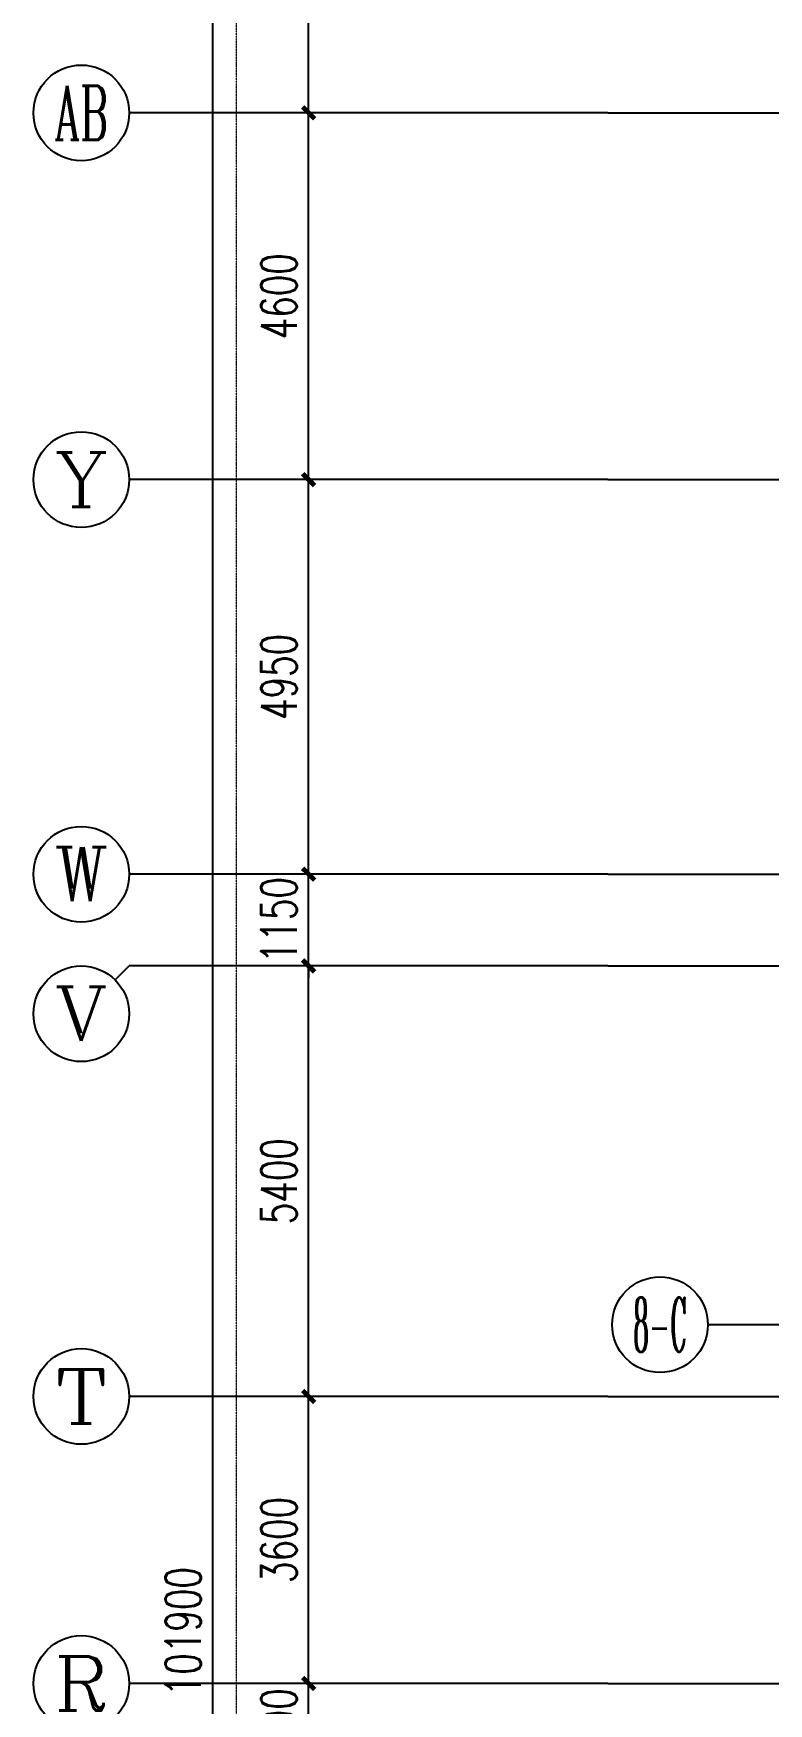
# Model space of a CAD drawing. Extents: x 290727 to 13733020, y 1731457 to 3643100.
# Drawn here: x 488028 to 497243, y 1805972 to 1826921 of the extents above; entities that cross this region are included whole.
import ezdxf
from ezdxf.enums import TextEntityAlignment as Align

# ---------------------------------------------------------------- set-up
doc = ezdxf.new("R2010")
doc.units = 0
doc.header["$LTSCALE"] = 10
doc.linetypes.add('ACAD_ISO05W100', pattern=[33, 24, -3, 0, -3, 0, -3])
doc.linetypes.add('DOTE', pattern=[2.4200000000000004, 2, -0.2, 0.02, -0.2])
doc.layers.get('0').update_dxf_attribs({"linetype": 'CONTINUOUS'})
for name, color, linetype in [('AXIS', 3, 'CONTINUOUS'), ('AXIS_TEXT', 7, 'CONTINUOUS'), ('DOTE', 8, 'DOTE'), ('作业图', 4, 'CONTINUOUS'), ('文字', 4, 'CONTINUOUS')]:
    doc.layers.add(name, color=color, linetype=linetype)
doc.layers.add('用地红线', color=1, linetype='CONTINUOUS', lineweight=13)
doc.layers.get('0').off()
doc.styles.add('_TCH_AXIS', font='COMPLEX', dxfattribs={"bigfont": 'GBCBIG'})
doc.styles.add('_TCH_DIM_T3', font='SIMPLEX', dxfattribs={"width": 0.7058823529411765, "bigfont": 'GBCBIG'})
doc.styles.add('COMPLEX', font='COMPLEX')
doc.dimstyles.new('_TCH_ARCH&&150', dxfattribs={"dimtxt": 446.25, "dimasz": 150, "dimexe": 375, "dimexo": 450, "dimgap": 150, "dimtad": 1, "dimdec": 0, "dimzin": 0, "dimdsep": 46, "dimtxsty": '_TCH_DIM_T3', "dimblk": 'ARCHTICK', "dimcen": 0.09, "dimclrt": 7, "dimazin": 2, "dimtfac": 1, "dimtdec": 0, "dimtix": 1, "dimtmove": 2, "dimatfit": 3, "dimfxl": 1, "dimtolj": 1, "dimtzin": 0, "dimarcsym": 0})

# ---------------------------------------------------------------- blocks, each defined once
blk = doc.blocks.new('_AXISO')
blk.add_circle((0, 0), 0.5)
at = {"layer": 'AXIS_TEXT', "style": 'COMPLEX', "width": 1.041666666666667}
blk.add_attdef('A', text='', height=0.56, dxfattribs=at).set_placement((-0.25, -0.28), (0.25, -0.28), align=Align.FIT)
blk = doc.blocks.new('_ArchTick')
at = {"color": 0, "linetype": 'ByBlock', "const_width": 0.4}
blk.add_lwpolyline([(-0.5, -0.5), (0.5, 0.5)], dxfattribs=at)
blk = doc.blocks.new('*D55')
at = {"layer": 'AXIS', "color": 0, "linetype": 'Continuous', "lineweight": -2, "transparency": 16777216}
for p, q in [((9849.456068507403, 117142.3500111406), (4974.456068507411, 117142.3500111406)), ((5349.456068507388, 15242.35001869965), (5349.456068507411, 117142.3500111406)), ((9849.456068507396, 15242.35001869965), (4974.456068507388, 15242.35001869965))]:
    blk.add_line(p, q, dxfattribs=at)
at = {"layer": 'AXIS', "color": 0, "linetype": 'Continuous', "lineweight": -2, "transparency": 16777216, "xscale": 150, "yscale": 150, "zscale": 150}
for p, rotation in [((5349.456068507411, 117142.3500111406), 90), ((5349.456068507388, 15242.35001869965), 270)]:
    blk.add_blockref('_ArchTick', p, dxfattribs=dict(at, rotation=rotation))
at = {"layer": 'AXIS', "color": 7, "linetype": 'Continuous', "transparency": 16777216, "insert": (4976.331068507388, 66192.35001492011), "char_height": 446.25, "attachment_point": 5, "rotation": 90, "style": '_TCH_DIM_T3'}
blk.add_mtext('\\A1;101900', dxfattribs=at)
blk = doc.blocks.new('*D69')
at = {"layer": 'AXIS', "color": 0, "linetype": 'Continuous', "lineweight": -2, "transparency": 16777216}
for p, q in [((6549.456068507398, 65542.35001114244), (6549.456068507398, 65692.35001114244)), ((9849.4560685074, 65542.35001114244), (6174.456068507398, 65542.35001114244)), ((6549.456068507398, 64342.35001114244), (6549.456068507398, 65542.35001114244)), ((9849.4560685074, 64342.35001114244), (6174.456068507398, 64342.35001114244)), ((6549.456068507398, 64342.35001114244), (6549.456068507398, 64192.35001114244))]:
    blk.add_line(p, q, dxfattribs=at)
at = {"layer": 'AXIS', "color": 0, "linetype": 'Continuous', "lineweight": -2, "transparency": 16777216, "xscale": 150, "yscale": 150, "zscale": 150}
for p, rotation in [((6549.456068507398, 65542.35001114244), 270), ((6549.456068507398, 64342.35001114244), 90)]:
    blk.add_blockref('_ArchTick', p, dxfattribs=dict(at, rotation=rotation))
at = {"layer": 'AXIS', "color": 7, "linetype": 'Continuous', "transparency": 16777216, "insert": (6176.331068507387, 64942.35001114244), "char_height": 446.25, "attachment_point": 5, "rotation": 90, "style": '_TCH_DIM_T3'}
blk.add_mtext('\\A1;1200', dxfattribs=at)
blk = doc.blocks.new('*D70')
at = {"layer": 'AXIS', "color": 0, "linetype": 'Continuous', "lineweight": -2, "transparency": 16777216}
for p, q in [((9849.4560685074, 69142.35001114244), (6174.4560685074, 69142.35001114244)), ((6549.456068507399, 65542.35001114244), (6549.4560685074, 69142.35001114244)), ((9849.4560685074, 65542.35001114244), (6174.456068507399, 65542.35001114244))]:
    blk.add_line(p, q, dxfattribs=at)
at = {"layer": 'AXIS', "color": 0, "linetype": 'Continuous', "lineweight": -2, "transparency": 16777216, "xscale": 150, "yscale": 150, "zscale": 150}
for p, rotation in [((6549.4560685074, 69142.35001114244), 90), ((6549.456068507399, 65542.35001114244), 270)]:
    blk.add_blockref('_ArchTick', p, dxfattribs=dict(at, rotation=rotation))
at = {"layer": 'AXIS', "color": 7, "linetype": 'Continuous', "transparency": 16777216, "insert": (6176.331068507389, 67342.35001114244), "char_height": 446.25, "attachment_point": 5, "rotation": 90, "style": '_TCH_DIM_T3'}
blk.add_mtext('\\A1;3600', dxfattribs=at)
blk = doc.blocks.new('*D71')
at = {"layer": 'AXIS', "color": 0, "linetype": 'Continuous', "lineweight": -2, "transparency": 16777216}
for p, q in [((9849.4560685074, 74542.35001114244), (6174.456068507399, 74542.35001114244)), ((6549.456068507398, 69142.35001114244), (6549.456068507399, 74542.35001114244)), ((9849.4560685074, 69142.35001114244), (6174.456068507398, 69142.35001114244))]:
    blk.add_line(p, q, dxfattribs=at)
at = {"layer": 'AXIS', "color": 0, "linetype": 'Continuous', "lineweight": -2, "transparency": 16777216, "xscale": 150, "yscale": 150, "zscale": 150}
for p, rotation in [((6549.456068507399, 74542.35001114244), 90), ((6549.456068507398, 69142.35001114244), 270)]:
    blk.add_blockref('_ArchTick', p, dxfattribs=dict(at, rotation=rotation))
at = {"layer": 'AXIS', "color": 7, "linetype": 'Continuous', "transparency": 16777216, "insert": (6176.331068507387, 71842.35001114244), "char_height": 446.25, "attachment_point": 5, "rotation": 90, "style": '_TCH_DIM_T3'}
blk.add_mtext('\\A1;5400', dxfattribs=at)
blk = doc.blocks.new('*D72')
at = {"layer": 'AXIS', "color": 0, "linetype": 'Continuous', "lineweight": -2, "transparency": 16777216}
for p, q in [((6549.456068507399, 75692.35001114244), (6549.4560685074, 75842.35001114244)), ((9849.4560685074, 75692.35001114244), (6174.456068507399, 75692.35001114244)), ((6549.456068507399, 74542.35001114244), (6549.456068507399, 75692.35001114244)), ((9849.4560685074, 74542.35001114244), (6174.456068507399, 74542.35001114244)), ((6549.456068507399, 74542.35001114244), (6549.456068507399, 74392.35001114244))]:
    blk.add_line(p, q, dxfattribs=at)
at = {"layer": 'AXIS', "color": 0, "linetype": 'Continuous', "lineweight": -2, "transparency": 16777216, "xscale": 150, "yscale": 150, "zscale": 150}
for p, rotation in [((6549.456068507399, 75692.35001114244), 270), ((6549.456068507399, 74542.35001114244), 90)]:
    blk.add_blockref('_ArchTick', p, dxfattribs=dict(at, rotation=rotation))
at = {"layer": 'AXIS', "color": 7, "linetype": 'Continuous', "transparency": 16777216, "insert": (6176.331068507387, 75117.35001114244), "char_height": 446.25, "attachment_point": 5, "rotation": 90, "style": '_TCH_DIM_T3'}
blk.add_mtext('\\A1;1150', dxfattribs=at)
blk = doc.blocks.new('*D73')
at = {"layer": 'AXIS', "color": 0, "linetype": 'Continuous', "lineweight": -2, "transparency": 16777216}
for p, q in [((9849.4560685074, 80642.35001113825), (6174.4560685074, 80642.35001113825)), ((6549.456068507398, 75692.35001114244), (6549.4560685074, 80642.35001113825)), ((9849.4560685074, 75692.35001114244), (6174.456068507398, 75692.35001114244))]:
    blk.add_line(p, q, dxfattribs=at)
at = {"layer": 'AXIS', "color": 0, "linetype": 'Continuous', "lineweight": -2, "transparency": 16777216, "xscale": 150, "yscale": 150, "zscale": 150}
for p, rotation in [((6549.4560685074, 80642.35001113825), 90), ((6549.456068507398, 75692.35001114244), 270)]:
    blk.add_blockref('_ArchTick', p, dxfattribs=dict(at, rotation=rotation))
at = {"layer": 'AXIS', "color": 7, "linetype": 'Continuous', "transparency": 16777216, "insert": (6176.331068507387, 78167.35001114034), "char_height": 446.25, "attachment_point": 5, "rotation": 90, "style": '_TCH_DIM_T3'}
blk.add_mtext('\\A1;4950', dxfattribs=at)
blk = doc.blocks.new('*D74')
at = {"layer": 'AXIS', "color": 0, "linetype": 'Continuous', "lineweight": -2, "transparency": 16777216}
for p, q in [((9849.4560685074, 85242.35001113685), (6174.4560685074, 85242.35001113685)), ((6549.456068507399, 80642.35001113825), (6549.4560685074, 85242.35001113685)), ((9849.4560685074, 80642.35001113825), (6174.456068507399, 80642.35001113825))]:
    blk.add_line(p, q, dxfattribs=at)
at = {"layer": 'AXIS', "color": 0, "linetype": 'Continuous', "lineweight": -2, "transparency": 16777216, "xscale": 150, "yscale": 150, "zscale": 150}
for p, rotation in [((6549.4560685074, 85242.35001113685), 90), ((6549.456068507399, 80642.35001113825), 270)]:
    blk.add_blockref('_ArchTick', p, dxfattribs=dict(at, rotation=rotation))
at = {"layer": 'AXIS', "color": 7, "linetype": 'Continuous', "transparency": 16777216, "insert": (6176.331068507387, 82942.35001113755), "char_height": 446.25, "attachment_point": 5, "rotation": 90, "style": '_TCH_DIM_T3'}
blk.add_mtext('\\A1;4600', dxfattribs=at)
blk = doc.blocks.new('*D75')
at = {"layer": 'AXIS', "color": 0, "linetype": 'Continuous', "lineweight": -2, "transparency": 16777216}
for p, q in [((9849.4560685074, 90242.35001113871), (6174.456068507401, 90242.35001113871)), ((6549.4560685074, 85242.35001113685), (6549.456068507401, 90242.35001113871)), ((9849.4560685074, 85242.35001113685), (6174.4560685074, 85242.35001113685))]:
    blk.add_line(p, q, dxfattribs=at)
at = {"layer": 'AXIS', "color": 0, "linetype": 'Continuous', "lineweight": -2, "transparency": 16777216, "xscale": 150, "yscale": 150, "zscale": 150}
for p, rotation in [((6549.456068507401, 90242.35001113871), 90), ((6549.4560685074, 85242.35001113685), 270)]:
    blk.add_blockref('_ArchTick', p, dxfattribs=dict(at, rotation=rotation))
at = {"layer": 'AXIS', "color": 7, "linetype": 'Continuous', "transparency": 16777216, "insert": (6176.331068507387, 87742.35001113778), "char_height": 446.25, "attachment_point": 5, "rotation": 90, "style": '_TCH_DIM_T3'}
blk.add_mtext('\\A1;5000', dxfattribs=at)
blk = doc.blocks.new('A$C26CF02E8')
at = {"layer": '用地红线', "color": 1, "linetype": 'ACAD_ISO05W100', "ltscale": 0.1}
blk.add_lwpolyline([(15026.00253957324, 140863.9991013147), (243102.0025395732, 140865.9991008379), (258103.0025395732, 125864.9991013147), (258104.0025395136, 38.99910083785653), (205527.0025395732, 35.99910083785653), (8170.002539573237, 24.99910131469369), (26.0025395732373, 24.99910131469369), (26.0025395732373, 10200.99910083786), (25.0025395732373, 125861.9991013147)], close=True, dxfattribs=at)
blk = doc.blocks.new('A$C55C93FC2')
at = {"layer": 'AXIS', "linetype": 'Continuous'}
for p, q in [((10299.45606850741, 85242.35001113707), (4299.456068507408, 85242.35001113707)), ((10299.45606850741, 80642.35001113827), (4299.456068507408, 80642.35001113827)), ((10299.45606850741, 75692.35001114223), (4299.456068507407, 75692.35001114223)), ((4123.720137219335, 74366.61407985442), (4299.456068507407, 74542.3500111425)), ((10299.45606850741, 74542.3500111425), (4299.456068507407, 74542.3500111425)), ((10299.4560685074, 69142.3500111425), (4299.456068507405, 69142.3500111425)), ((10299.4560685074, 65542.3500111425), (4299.456068507405, 65542.3500111425))]:
    blk.add_line(p, q, dxfattribs=at)
at = {"layer": 'DOTE', "linetype": 'DOTE', "ltscale": 150}
for p, q in [((10299.4560685074, 85242.35001113918), (107472.3044319216, 85242.35001113918)), ((10299.4560685074, 80642.35001113918), (107484.1350579556, 80642.35001113918)), ((10299.45606850745, 75692.3500111429), (170248.6431798762, 75692.35001114244)), ((10299.45606850734, 74542.3500111429), (107484.1350579556, 74542.3500111429)), ((10299.45606850745, 69142.3500111429), (162348.6431798761, 69142.3500111429)), ((10299.45606850734, 65542.3500111429), (38184.13505795551, 65542.3500111429))]:
    blk.add_line(p, q, dxfattribs=at)
at = {"layer": 'AXIS', "linetype": 'Continuous'}
ref = blk.add_blockref('_AXISO', (3699.456068507408, 85242.35001113707), dxfattribs=dict(at, xscale=1200, yscale=1200, zscale=1200))
ref.add_attrib('A', 'AB', dxfattribs={"layer": 'AXIS_TEXT', "linetype": 'Continuous', "height": 678.8225099390856, "style": '_TCH_AXIS', "width": 0.5526315789473685}).set_placement((3360.044813537866, 84902.93875616752), (4038.867323476951, 84902.93875616752), align=Align.FIT)
ref = blk.add_blockref('_AXISO', (3699.456068507408, 80642.35001113827), dxfattribs=dict(at, xscale=1200, yscale=1200, zscale=1200))
ref.add_attrib('A', 'Y', dxfattribs={"layer": 'AXIS_TEXT', "linetype": 'Continuous', "height": 678.8225099390856, "style": '_TCH_AXIS', "width": 1.105263157894737}).set_placement((3360.044813537866, 80302.93875616873), (4038.867323476951, 80302.93875616873), align=Align.FIT)
ref = blk.add_blockref('_AXISO', (3699.456068507407, 75692.35001114223), dxfattribs=dict(at, xscale=1200, yscale=1200, zscale=1200))
ref.add_attrib('A', 'W', dxfattribs={"layer": 'AXIS_TEXT', "linetype": 'Continuous', "height": 678.8225099390856, "style": '_TCH_AXIS', "width": 0.9545454545454548}).set_placement((3360.044813537864, 75352.93875617269), (4038.867323476949, 75352.93875617269), align=Align.FIT)
ref = blk.add_blockref('_AXISO', (3699.456068507407, 73942.3500111425), dxfattribs=dict(at, xscale=1200, yscale=1200, zscale=1200))
ref.add_attrib('A', 'V', dxfattribs={"layer": 'AXIS_TEXT', "linetype": 'Continuous', "height": 678.8225099390856, "style": '_TCH_AXIS', "width": 1.166666666666667}).set_placement((3360.044813537864, 73602.93875617295), (4038.867323476949, 73602.93875617295), align=Align.FIT)
ref = blk.add_blockref('_AXISO', (3699.456068507405, 69142.3500111425), dxfattribs=dict(at, xscale=1200, yscale=1200, zscale=1200))
ref.add_attrib('A', 'T', dxfattribs={"layer": 'AXIS_TEXT', "linetype": 'Continuous', "height": 678.8225099390856, "style": '_TCH_AXIS', "width": 1.4}).set_placement((3360.044813537862, 68802.93875617295), (4038.867323476948, 68802.93875617295), align=Align.FIT)
ref = blk.add_blockref('_AXISO', (3699.456068507405, 65542.3500111425), dxfattribs=dict(at, xscale=1200, yscale=1200, zscale=1200))
ref.add_attrib('A', 'R', dxfattribs={"layer": 'AXIS_TEXT', "linetype": 'Continuous', "height": 678.8225099390856, "style": '_TCH_AXIS', "width": 1.166666666666666}).set_placement((3360.044813537862, 65202.93875617295), (4038.867323476948, 65202.93875617295), align=Align.FIT)
for p1, p2, distance, picture, middle in [((10299.4560685074, 15242.35001869965), (10299.4560685074, 117142.3500111406), 4949.999999999988, '*D55', (4976.331068507388, 66192.35001492011)), ((10299.4560685074, 85242.35001113685), (10299.4560685074, 90242.35001113871), 3749.9999999999986, '*D75', (6176.331068507387, 87742.35001113778)), ((10299.4560685074, 80642.35001113825), (10299.4560685074, 85242.35001113685), 3749.9999999999995, '*D74', (6176.331068507387, 82942.35001113755)), ((10299.4560685074, 75692.35001114244), (10299.4560685074, 80642.35001113825), 3749.999999999999, '*D73', (6176.331068507387, 78167.35001114034)), ((10299.4560685074, 74542.35001114244), (10299.4560685074, 75692.35001114244), 3750, '*D72', (6176.331068507387, 75117.35001114244)), ((10299.4560685074, 69142.35001114244), (10299.4560685074, 74542.35001114244), 3750, '*D71', (6176.331068507387, 71842.35001114244)), ((10299.4560685074, 65542.35001114244), (10299.4560685074, 69142.35001114244), 3749.999999999999, '*D70', (6176.331068507389, 67342.35001114244)), ((10299.4560685074, 64342.35001114244), (10299.4560685074, 65542.35001114244), 3750.000000000001, '*D69', (6176.331068507387, 64942.35001114244))]:
    dim = blk.add_aligned_dim(p1=p1, p2=p2, distance=distance, dimstyle='_TCH_ARCH&&150', dxfattribs=at)
    dim.commit()
    dim.dimension.update_dxf_attribs({"geometry": picture, "text_midpoint": middle})
blk = doc.blocks.new('车库建筑作业图')
at = {"layer": 'AXIS'}
blk.add_line((497981.877257643, 2196479.791533143), (496481.877257643, 2196479.791533143), dxfattribs=at)
at = {"layer": '用地红线', "color": 1, "linetype": 'ACAD_ISO05W100', "ltscale": 0.1}
blk.add_lwpolyline([(505573.5976677537, 2266429.196113881), (733649.5976677537, 2266431.196113404), (748650.5976677537, 2251430.196113881), (748651.5976676941, 2125604.196113404), (696074.5976677537, 2125601.196113404), (498717.5976677537, 2125590.196113881), (490573.5976677537, 2125590.196113881), (490573.5976677537, 2135766.196113404), (490572.5976677537, 2251427.196113881)], close=True, dxfattribs=at)
at = {"layer": 'AXIS'}
ref = blk.add_blockref('_AXISO', (495881.877257643, 2196479.791533143), dxfattribs=dict(at, xscale=1200, yscale=1200, zscale=1200))
ref.add_attrib('A', '8-C', dxfattribs={"layer": 'AXIS_TEXT', "height": 678.8225099390856, "style": '_TCH_AXIS', "width": 0.3442622950819663}).set_placement((495542.4660026735, 2196140.380278174), (496221.2885126126, 2196140.380278174), align=Align.FIT)
at = {"layer": '文字', "linetype": 'Continuous'}
for name, p in [('A$C26CF02E8', (490547.5951281805, 2125565.197012566)), ('A$C55C93FC2', (484928.2411151752, 2126437.437102827))]:
    blk.add_blockref(name, p, dxfattribs=at)

msp = doc.modelspace()

# ---------------------------------------------------------------- block references
at = {"layer": '作业图', "linetype": 'Continuous'}
msp.add_blockref('车库建筑作业图', (0, -385755.6740215458), dxfattribs=at)

doc.saveas('drawing.dxf')
